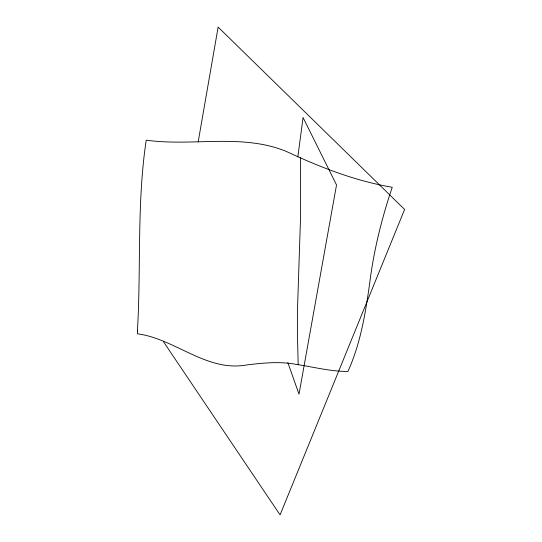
<?xml version="1.0" encoding="UTF-8"?>
<svg xmlns="http://www.w3.org/2000/svg" width="542" height="542" viewBox="0 0 542 542"><rect width="100%" height="100%" fill="white"/><g stroke="black" fill="none" stroke-linecap="round" stroke-linejoin="round"><path stroke-width="0.81" d="M297.843 156.916L303.059 117.526L336.528 184.958L299.001 394.169L287.843 362.591M198.169 141.95L218.135 27.1L404.61 209.449L280.078 514.9L163.447 341.684M298.181 364.691L297.477 335.606L297.551 309.143A114.376 10.555 -86.3 0 1 297.619 305.749L300.404 221.454L300.553 157.742M137.411 331.06L137.39 333.784C175.472 338.865 206.604 372.293 246.847 364.929C263.06 362.984 279.53 361.257 295.729 364.305C313.093 366.887 330.268 371.487 347.923 371.46C360.748 343.188 365.681 312.253 369.881 281.738C373.98 249.557 381.873 217.999 392.225 187.288C355.362 180.981 320.22 167.309 286.488 151.496C241.928 133.108 192.681 146.733 146.218 140.161C136.713 203.358 141.177 267.463 137.411 331.06"/></g></svg>
